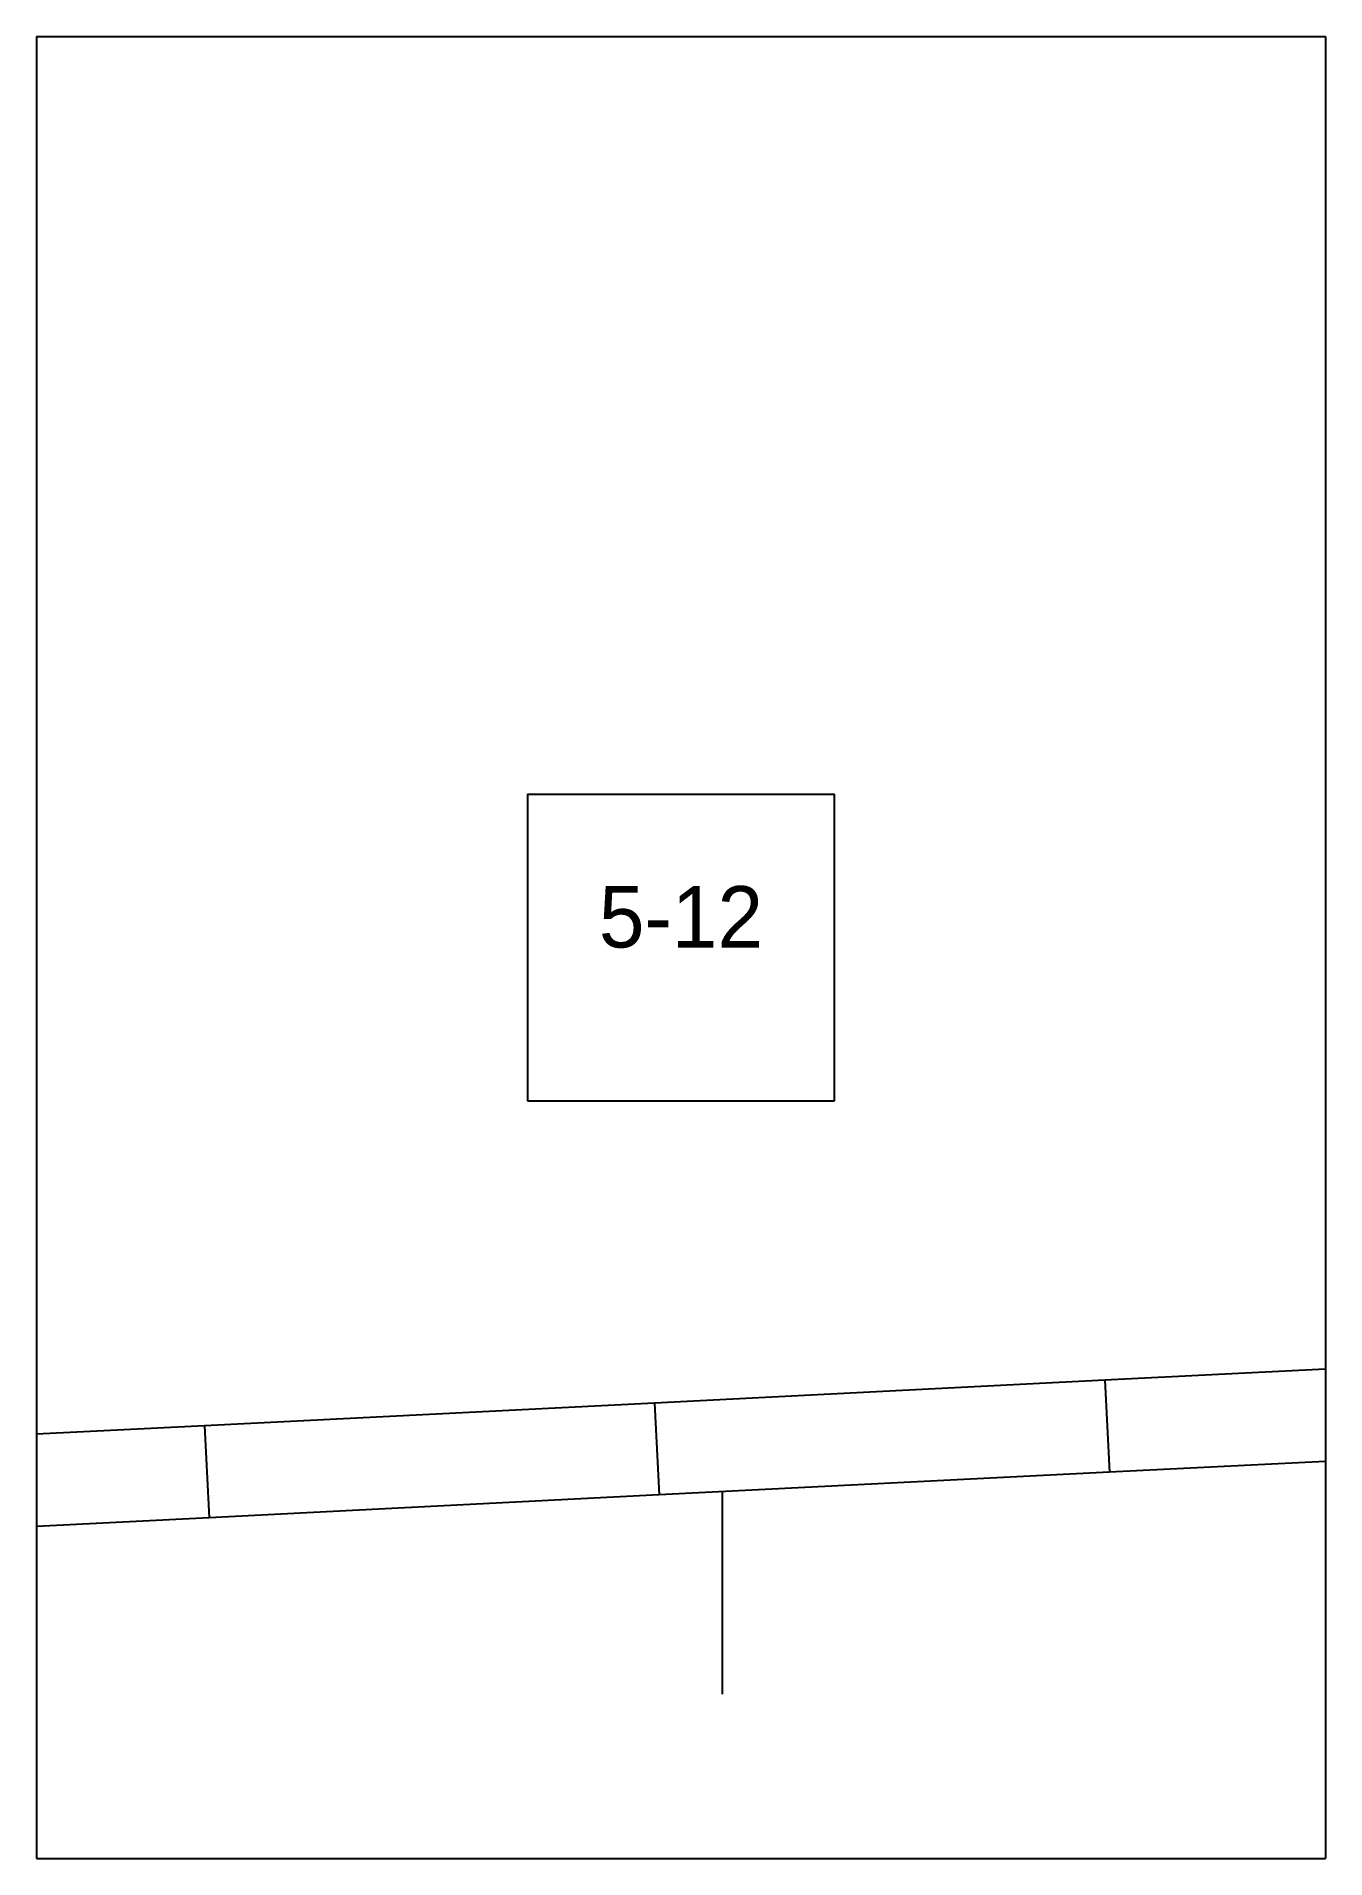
# Paper-space layout 'Plan 5-12' of a CAD drawing. Header units: metres, sheet in millimetres. Extents: x 0 to 210, y 0 to 297.
# The model-space entities are those that its viewports show. They can reach past a viewport. Long polylines and large blocks are cut down to what shows.
import ezdxf
from ezdxf.enums import TextEntityAlignment as Align

# ---------------------------------------------------------------- set-up
doc = ezdxf.new("R2010")
doc.units = ezdxf.units.M
for name, color, linetype in [('default', 7, 'Continuous'), ('TEXTLAYER', 7, 'Continuous'), ('VIEWPORTS', 7, 'Continuous')]:
    doc.layers.add(name, color=color, linetype=linetype)

msp = doc.modelspace()

# ---------------------------------------------------------------- linework, layer by layer
at = {"color": 9}
for p, q in [((2310, -891), (2310, -1188)), ((2310, -891), (2310, -1188)), ((2520, -891), (2520, -1188)), ((2520, -891), (2520, -1188)), ((2100, -1188), (2310, -1188)), ((2100, -1188), (2310, -1188)), ((2310, -1188), (2520, -1188)), ((2310, -1188), (2310, -1485)), ((2310, -1188), (2520, -1188)), ((2310, -1188), (2310, -1485)), ((2520, -1188), (2730, -1188)), ((2520, -1188), (2520, -1485)), ((2520, -1188), (2730, -1188)), ((2520, -1188), (2520, -1485)), ((2390, -1311.5), (2440, -1311.5)), ((2390, -1311.5), (2390, -1361.5)), ((2440, -1361.5), (2440, -1311.5)), ((2390, -1361.5), (2440, -1361.5)), ((2100, -1485), (2310, -1485)), ((2100, -1485), (2310, -1485)), ((2310, -1485), (2520, -1485)), ((2310, -1485), (2310, -1782)), ((2310, -1485), (2520, -1485)), ((2310, -1485), (2310, -1782)), ((2520, -1485), (2730, -1485)), ((2520, -1485), (2520, -1782)), ((2520, -1485), (2730, -1485)), ((2520, -1485), (2520, -1782))]:
    msp.add_line(p, q, dxfattribs=at)
at = {"layer": 'default', "color": 7, "linetype": 'Continuous'}
for p, q in [((2557.4, -1403.34), (2484.05, -1407.05)), ((2484.05, -1407.05), (2410.71, -1410.76)), ((2484.05, -1407.05), (2484.81, -1422.03)), ((2410.71, -1410.76), (2337.36, -1414.46)), ((2410.71, -1410.76), (2411.46, -1425.74)), ((2337.36, -1414.46), (2264.02, -1418.17)), ((2337.36, -1414.46), (2338.12, -1429.44)), ((2558.15, -1418.33), (2484.81, -1422.03)), ((2484.81, -1422.03), (2411.46, -1425.74)), ((2421.71, -1425.22), (2421.71, -1458.18)), ((2411.46, -1425.74), (2338.12, -1429.44)), ((2338.12, -1429.44), (2264.77, -1433.15))]:
    msp.add_line(p, q, dxfattribs=at)

# ---------------------------------------------------------------- texts
at = {"layer": 'TEXTLAYER', "color": 1}
msp.add_text('5-12', height=10, dxfattribs=at).set_placement((2415, -1336.5), align=Align.CENTER)

psp = doc.layouts.new('Plan 5-12')

# ---------------------------------------------------------------- viewports
at = {"layer": 'VIEWPORTS'}
psp.add_viewport(center=(105, 148.5), size=(210, 297), view_center_point=(2415, -1336.5), view_height=297, dxfattribs=at)

doc.saveas('drawing.dxf')
